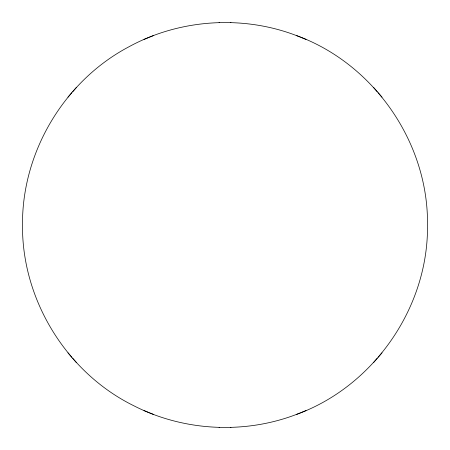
<?xml version="1.0" encoding="UTF-8"?>
<svg xmlns="http://www.w3.org/2000/svg" width="450" height="450" viewBox="0 0 450 450"><rect width="100%" height="100%" fill="white"/><g stroke="black" fill="none" stroke-linecap="round" stroke-linejoin="round"><path stroke-width="0.67" d="M300.555 37.209C245.666 14.676 180.883 18.366 128.841 46.834C64.322 80.893 21.876 152.027 22.5 225C21.808 299.829 66.566 372.606 133.672 405.686C184.838 431.887 247.359 434.604 300.555 412.791M296.37 414.478C373.742 386.415 428.529 307.35 427.5 225C428.529 142.65 373.742 63.585 296.37 35.522M67.984 97.121L71.82 92.728M72.793 91.581L76.511 87.317M373.489 362.683L377.207 358.419M378.18 357.272L382.016 352.879M143.989 39.426L148.472 37.614M149.445 37.209L153.63 35.522M301.528 412.386L306.011 410.574M230.518 22.646L230.917 22.635M219.083 427.365L219.482 427.354M219.083 22.635L219.482 22.646M230.518 427.354L230.917 427.365M301.528 37.614L306.011 39.426M143.989 410.574L148.472 412.386M149.445 412.791L153.63 414.478M373.489 87.317L377.207 91.581M378.18 92.728L382.016 97.121M67.984 352.879L71.82 357.272M72.793 358.419L76.511 362.683"/></g></svg>
